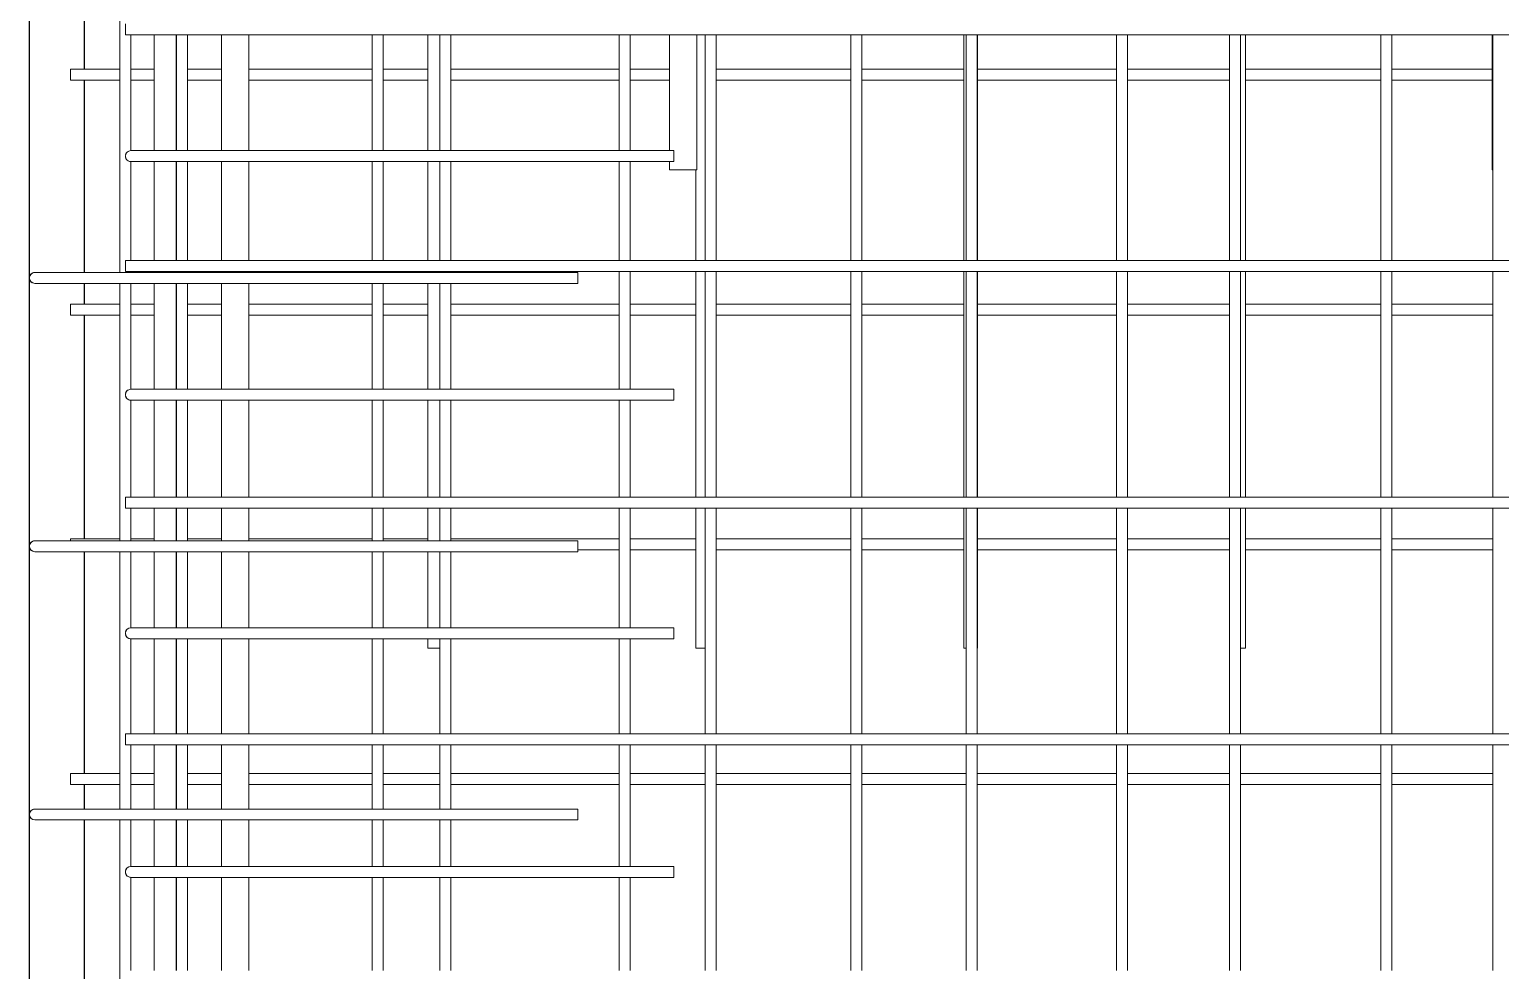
# Model space of a CAD drawing. Header units: millimetres. Extents: x 12983 to 23528, y -2876 to 5855.
# Drawn here: x 16135 to 17208, y 2115 to 2802 of the extents above; entities that cross this region are included whole.
import ezdxf

# ---------------------------------------------------------------- set-up
doc = ezdxf.new("R2010")
doc.units = ezdxf.units.MM
doc.layers.add('A-WALL', color=113, linetype='Continuous', lineweight=25)
doc.layers.add('S-RBAR', color=171, linetype='Continuous', lineweight=18)

msp = doc.modelspace()

# ---------------------------------------------------------------- linework, layer by layer
at = {"layer": 'A-WALL'}
for p, q in [((16134.63777, -1395), (16134.63777, 3060)), ((16174.63777, 2812.8), (16174.63777, 2773.27586)), ((16174.63777, 2765.27586), (16174.63777, 2625)), ((16174.63777, 2617), (16174.63777, 2601.93103)), ((16174.63777, 2593.93103), (16174.63777, 2430.58621)), ((16174.63777, 2421.2), (16174.63777, 2259.24138)), ((16174.63777, 2251.24138), (16174.63777, 2233.4)), ((16174.63777, 2225.4), (16174.63777, 2088.13224))]:
    msp.add_line(p, q, dxfattribs=at)
at = {"layer": 'S-RBAR'}
for p, q in [((16200.63777, 2625), (16200.63777, 2812.8)), ((16204.63777, 2798.37931), (16204.63777, 2806.37931)), ((16204.63777, 2798.37931), (18220.0695, 2798.37931)), ((16208.63777, 2713.88895), (16208.63777, 2798.37931)), ((16225.64196, 2713.88895), (16225.64196, 2798.37931)), ((16241.64196, 2713.88895), (16241.64196, 2798.37931)), ((16241.88957, 2713.88895), (16241.88957, 2798.37931)), ((16249.88957, 2713.88895), (16249.88957, 2798.37931)), ((16274.63572, 2713.88895), (16274.63572, 2798.37931)), ((16294.63572, 2713.88895), (16294.63572, 2798.37931)), ((16384.60595, 2713.88895), (16384.60595, 2798.37931)), ((16392.60595, 2713.88895), (16392.60595, 2798.37931)), ((16425.18556, 2713.88895), (16425.18556, 2798.37931)), ((16433.94501, 2713.88895), (16433.94501, 2798.37931)), ((16441.94501, 2713.88895), (16441.94501, 2798.37931)), ((16564.82414, 2713.88895), (16564.82414, 2798.37931)), ((16572.82414, 2713.88895), (16572.82414, 2798.37931)), ((16601.63572, 2713.88895), (16601.63572, 2798.37931)), ((16621.63572, 2700), (16621.63572, 2798.37931)), ((16627.56295, 2633.65517), (16627.56295, 2798.37931)), ((16635.56295, 2633.65517), (16635.56295, 2798.37931)), ((16733.79232, 2633.65517), (16733.79232, 2798.37931)), ((16741.79232, 2633.65517), (16741.79232, 2798.37931)), ((16816.26959, 2633.65517), (16816.26959, 2798.37931)), ((16818.05589, 2633.65517), (16818.05589, 2798.37931)), ((16826.05589, 2633.65517), (16826.05589, 2798.37931)), ((16826.26959, 2633.65517), (16826.26959, 2798.37931)), ((16927.76051, 2633.65517), (16927.76051, 2798.37931)), ((16935.76051, 2633.65517), (16935.76051, 2798.37931)), ((17010.11133, 2633.65517), (17010.11133, 2798.37931)), ((17018.11133, 2633.65517), (17018.11133, 2798.37931)), ((17021.81161, 2633.65517), (17021.81161, 2798.37931)), ((17120.47869, 2633.65517), (17120.47869, 2798.37931)), ((17128.47869, 2633.65517), (17128.47869, 2798.37931)), ((17201.63572, 2700), (17201.63572, 2798.37931)), ((17202.16677, 2633.65517), (17202.16677, 2798.37931)), ((16164.63777, 2773.27586), (16200.63777, 2773.27586)), ((16164.63777, 2765.27586), (16164.63777, 2773.27586)), ((16208.63777, 2773.27586), (16225.64196, 2773.27586)), ((16249.88957, 2773.27586), (16274.63572, 2773.27586)), ((16294.63572, 2773.27586), (16384.60595, 2773.27586)), ((16392.60595, 2773.27586), (16425.18556, 2773.27586)), ((16441.94501, 2773.27586), (16564.82414, 2773.27586)), ((16572.82414, 2773.27586), (16601.63572, 2773.27586)), ((16635.56295, 2773.27586), (16733.79232, 2773.27586)), ((16741.79232, 2773.27586), (16816.26959, 2773.27586)), ((16826.26959, 2773.27586), (16927.76051, 2773.27586)), ((16935.76051, 2773.27586), (17010.11133, 2773.27586)), ((17021.81161, 2773.27586), (17120.47869, 2773.27586)), ((17128.47869, 2773.27586), (17201.63572, 2773.27586)), ((16164.63777, 2765.27586), (16200.63777, 2765.27586)), ((16208.63777, 2765.27586), (16225.64196, 2765.27586)), ((16249.88957, 2765.27586), (16274.63572, 2765.27586)), ((16294.63572, 2765.27586), (16384.60595, 2765.27586)), ((16392.60595, 2765.27586), (16425.18556, 2765.27586)), ((16441.94501, 2765.27586), (16564.82414, 2765.27586)), ((16572.82414, 2765.27586), (16601.63572, 2765.27586)), ((16635.56295, 2765.27586), (16733.79232, 2765.27586)), ((16741.79232, 2765.27586), (16816.26959, 2765.27586)), ((16826.26959, 2765.27586), (16927.76051, 2765.27586)), ((16935.76051, 2765.27586), (17010.11133, 2765.27586)), ((17021.81161, 2765.27586), (17120.47869, 2765.27586)), ((17128.47869, 2765.27586), (17201.63572, 2765.27586)), ((16244.63777, 2713.88895), (16208.63777, 2713.88895)), ((16208.63777, 2633.65517), (16208.63777, 2705.88895)), ((16244.63777, 2705.88895), (16208.63777, 2705.88895)), ((16225.64196, 2633.65517), (16225.64196, 2705.88895)), ((16241.64196, 2633.65517), (16241.64196, 2705.88895)), ((16241.88957, 2633.65517), (16241.88957, 2705.88895)), ((16244.63777, 2713.88895), (16604.63777, 2713.88895)), ((16244.63777, 2705.88895), (16604.63777, 2705.88895)), ((16249.88957, 2633.65517), (16249.88957, 2705.88895)), ((16274.63572, 2633.65517), (16274.63572, 2705.88895)), ((16294.63572, 2633.65517), (16294.63572, 2705.88895)), ((16384.60595, 2633.65517), (16384.60595, 2705.88895)), ((16392.60595, 2633.65517), (16392.60595, 2705.88895)), ((16425.18556, 2633.65517), (16425.18556, 2705.88895)), ((16433.94501, 2633.65517), (16433.94501, 2705.88895)), ((16441.94501, 2633.65517), (16441.94501, 2705.88895)), ((16564.82414, 2633.65517), (16564.82414, 2705.88895)), ((16572.82414, 2633.65517), (16572.82414, 2705.88895)), ((16601.63572, 2700), (16601.63572, 2705.88895)), ((16604.63777, 2705.88895), (16604.63777, 2713.88895)), ((16621.63572, 2700), (16601.63572, 2700)), ((16620.72758, 2633.65517), (16620.72758, 2700)), ((17202.16677, 2700), (17201.63572, 2700)), ((16204.63777, 2633.65517), (18220.0695, 2633.65517)), ((16204.63777, 2625.65517), (16204.63777, 2633.65517)), ((16138.63572, 2625), (16158.63572, 2625)), ((16534.63572, 2625), (16158.63572, 2625)), ((16204.63777, 2625.65517), (18220.0695, 2625.65517)), ((16208.63777, 2625), (16208.63777, 2625.65517)), ((16225.64196, 2625), (16225.64196, 2625.65517)), ((16241.64196, 2625), (16241.64196, 2625.65517)), ((16241.88957, 2625), (16241.88957, 2625.65517)), ((16249.88957, 2625), (16249.88957, 2625.65517)), ((16274.63572, 2625), (16274.63572, 2625.65517)), ((16294.63572, 2625), (16294.63572, 2625.65517)), ((16384.60595, 2625), (16384.60595, 2625.65517)), ((16392.60595, 2625), (16392.60595, 2625.65517)), ((16425.18556, 2625), (16425.18556, 2625.65517)), ((16433.94501, 2625), (16433.94501, 2625.65517)), ((16441.94501, 2625), (16441.94501, 2625.65517)), ((16534.63572, 2625), (16534.63572, 2617)), ((16564.82414, 2539.76334), (16564.82414, 2625.65517)), ((16572.82414, 2539.76334), (16572.82414, 2625.65517)), ((16620.72758, 2460.93103), (16620.72758, 2625.65517)), ((16627.56295, 2460.93103), (16627.56295, 2625.65517)), ((16635.56295, 2460.93103), (16635.56295, 2625.65517)), ((16733.79232, 2460.93103), (16733.79232, 2625.65517)), ((16741.79232, 2460.93103), (16741.79232, 2625.65517)), ((16816.26959, 2460.93103), (16816.26959, 2625.65517)), ((16818.05589, 2460.93103), (16818.05589, 2625.65517)), ((16826.05589, 2460.93103), (16826.05589, 2625.65517)), ((16826.26959, 2460.93103), (16826.26959, 2625.65517)), ((16927.76051, 2460.93103), (16927.76051, 2625.65517)), ((16935.76051, 2460.93103), (16935.76051, 2625.65517)), ((17010.11133, 2460.93103), (17010.11133, 2625.65517)), ((17018.11133, 2460.93103), (17018.11133, 2625.65517)), ((17021.81161, 2460.93103), (17021.81161, 2625.65517)), ((17120.47869, 2460.93103), (17120.47869, 2625.65517)), ((17128.47869, 2460.93103), (17128.47869, 2625.65517)), ((17202.16677, 2460.93103), (17202.16677, 2625.65517)), ((16138.63572, 2617), (16158.63572, 2617)), ((16534.63572, 2617), (16158.63572, 2617)), ((16200.63777, 2429.2), (16200.63777, 2617)), ((16208.63777, 2539.76334), (16208.63777, 2617)), ((16225.64196, 2539.76334), (16225.64196, 2617)), ((16241.64196, 2539.76334), (16241.64196, 2617)), ((16241.88957, 2539.76334), (16241.88957, 2617)), ((16249.88957, 2539.76334), (16249.88957, 2617)), ((16274.63572, 2539.76334), (16274.63572, 2617)), ((16294.63572, 2539.76334), (16294.63572, 2617)), ((16384.60595, 2539.76334), (16384.60595, 2617)), ((16392.60595, 2539.76334), (16392.60595, 2617)), ((16425.18556, 2539.76334), (16425.18556, 2617)), ((16433.94501, 2539.76334), (16433.94501, 2617)), ((16441.94501, 2539.76334), (16441.94501, 2617)), ((16164.63777, 2601.93103), (16200.63777, 2601.93103)), ((16164.63777, 2593.93103), (16164.63777, 2601.93103)), ((16208.63777, 2601.93103), (16225.64196, 2601.93103)), ((16249.88957, 2601.93103), (16274.63572, 2601.93103)), ((16294.63572, 2601.93103), (16384.60595, 2601.93103)), ((16392.60595, 2601.93103), (16425.18556, 2601.93103)), ((16441.94501, 2601.93103), (16564.82414, 2601.93103)), ((16572.82414, 2601.93103), (16620.72758, 2601.93103)), ((16635.56295, 2601.93103), (16733.79232, 2601.93103)), ((16741.79232, 2601.93103), (16816.26959, 2601.93103)), ((16826.26959, 2601.93103), (16927.76051, 2601.93103)), ((16935.76051, 2601.93103), (17010.11133, 2601.93103)), ((17021.81161, 2601.93103), (17120.47869, 2601.93103)), ((17128.47869, 2601.93103), (17202.16677, 2601.93103)), ((16164.63777, 2593.93103), (16200.63777, 2593.93103)), ((16208.63777, 2593.93103), (16225.64196, 2593.93103)), ((16249.88957, 2593.93103), (16274.63572, 2593.93103)), ((16294.63572, 2593.93103), (16384.60595, 2593.93103)), ((16392.60595, 2593.93103), (16425.18556, 2593.93103)), ((16441.94501, 2593.93103), (16564.82414, 2593.93103)), ((16572.82414, 2593.93103), (16620.72758, 2593.93103)), ((16635.56295, 2593.93103), (16733.79232, 2593.93103)), ((16741.79232, 2593.93103), (16816.26959, 2593.93103)), ((16826.26959, 2593.93103), (16927.76051, 2593.93103)), ((16935.76051, 2593.93103), (17010.11133, 2593.93103)), ((17021.81161, 2593.93103), (17120.47869, 2593.93103)), ((17128.47869, 2593.93103), (17202.16677, 2593.93103)), ((16244.63777, 2539.76334), (16208.63777, 2539.76334)), ((16244.63777, 2539.76334), (16604.63777, 2539.76334)), ((16604.63777, 2531.76334), (16604.63777, 2539.76334)), ((16208.63777, 2460.93103), (16208.63777, 2531.76334)), ((16244.63777, 2531.76334), (16208.63777, 2531.76334)), ((16225.64196, 2460.93103), (16225.64196, 2531.76334)), ((16241.64196, 2460.93103), (16241.64196, 2531.76334)), ((16241.88957, 2460.93103), (16241.88957, 2531.76334)), ((16244.63777, 2531.76334), (16604.63777, 2531.76334)), ((16249.88957, 2460.93103), (16249.88957, 2531.76334)), ((16274.63572, 2460.93103), (16274.63572, 2531.76334)), ((16294.63572, 2460.93103), (16294.63572, 2531.76334)), ((16384.60595, 2460.93103), (16384.60595, 2531.76334)), ((16392.60595, 2460.93103), (16392.60595, 2531.76334)), ((16425.18556, 2460.93103), (16425.18556, 2531.76334)), ((16433.94501, 2460.93103), (16433.94501, 2531.76334)), ((16441.94501, 2460.93103), (16441.94501, 2531.76334)), ((16564.82414, 2460.93103), (16564.82414, 2531.76334)), ((16572.82414, 2460.93103), (16572.82414, 2531.76334)), ((16204.63777, 2460.93103), (18220.0695, 2460.93103)), ((16204.63777, 2452.93103), (16204.63777, 2460.93103)), ((16204.63777, 2452.93103), (18220.0695, 2452.93103)), ((16208.63777, 2429.2), (16208.63777, 2452.93103)), ((16225.64196, 2429.2), (16225.64196, 2452.93103)), ((16241.64196, 2429.2), (16241.64196, 2452.93103)), ((16241.88957, 2429.2), (16241.88957, 2452.93103)), ((16249.88957, 2429.2), (16249.88957, 2452.93103)), ((16274.63572, 2429.2), (16274.63572, 2452.93103)), ((16294.63572, 2429.2), (16294.63572, 2452.93103)), ((16384.60595, 2429.2), (16384.60595, 2452.93103)), ((16392.60595, 2429.2), (16392.60595, 2452.93103)), ((16425.18556, 2429.2), (16425.18556, 2452.93103)), ((16433.94501, 2429.2), (16433.94501, 2452.93103)), ((16441.94501, 2429.2), (16441.94501, 2452.93103)), ((16564.82414, 2365.63773), (16564.82414, 2452.93103)), ((16572.82414, 2365.63773), (16572.82414, 2452.93103)), ((16620.72758, 2350.77038), (16620.72758, 2452.93103)), ((16627.56295, 2288.2069), (16627.56295, 2452.93103)), ((16635.56295, 2288.2069), (16635.56295, 2452.93103)), ((16733.79232, 2288.2069), (16733.79232, 2452.93103)), ((16741.79232, 2288.2069), (16741.79232, 2452.93103)), ((16816.26959, 2350.77038), (16816.26959, 2452.93103)), ((16818.05589, 2288.2069), (16818.05589, 2452.93103)), ((16826.05589, 2288.2069), (16826.05589, 2452.93103)), ((16826.26959, 2350.77038), (16826.26959, 2452.93103)), ((16927.76051, 2288.2069), (16927.76051, 2452.93103)), ((16935.76051, 2288.2069), (16935.76051, 2452.93103)), ((17010.11133, 2288.2069), (17010.11133, 2452.93103)), ((17018.11133, 2288.2069), (17018.11133, 2452.93103)), ((17021.81161, 2350.77038), (17021.81161, 2452.93103)), ((17120.47869, 2288.2069), (17120.47869, 2452.93103)), ((17128.47869, 2288.2069), (17128.47869, 2452.93103)), ((17202.16677, 2288.2069), (17202.16677, 2452.93103)), ((16138.63572, 2429.2), (16158.63572, 2429.2)), ((16534.63572, 2429.2), (16158.63572, 2429.2)), ((16164.63777, 2430.58621), (16200.63777, 2430.58621)), ((16164.63777, 2429.2), (16164.63777, 2430.58621)), ((16208.63777, 2430.58621), (16225.64196, 2430.58621)), ((16249.88957, 2430.58621), (16274.63572, 2430.58621)), ((16294.63572, 2430.58621), (16384.60595, 2430.58621)), ((16392.60595, 2430.58621), (16425.18556, 2430.58621)), ((16441.94501, 2430.58621), (16564.82414, 2430.58621)), ((16534.63572, 2429.2), (16534.63572, 2421.2)), ((16572.82414, 2430.58621), (16620.72758, 2430.58621)), ((16635.56295, 2430.58621), (16733.79232, 2430.58621)), ((16741.79232, 2430.58621), (16816.26959, 2430.58621)), ((16826.26959, 2430.58621), (16927.76051, 2430.58621)), ((16935.76051, 2430.58621), (17010.11133, 2430.58621)), ((17021.81161, 2430.58621), (17120.47869, 2430.58621)), ((17128.47869, 2430.58621), (17202.16677, 2430.58621)), ((16138.63572, 2421.2), (16158.63572, 2421.2)), ((16534.63572, 2421.2), (16158.63572, 2421.2)), ((16200.63777, 2233.4), (16200.63777, 2421.2)), ((16208.63777, 2365.63773), (16208.63777, 2421.2)), ((16225.64196, 2365.63773), (16225.64196, 2421.2)), ((16241.64196, 2365.63773), (16241.64196, 2421.2)), ((16241.88957, 2365.63773), (16241.88957, 2421.2)), ((16249.88957, 2365.63773), (16249.88957, 2421.2)), ((16274.63572, 2365.63773), (16274.63572, 2421.2)), ((16294.63572, 2365.63773), (16294.63572, 2421.2)), ((16384.60595, 2365.63773), (16384.60595, 2421.2)), ((16392.60595, 2365.63773), (16392.60595, 2421.2)), ((16425.18556, 2365.63773), (16425.18556, 2421.2)), ((16433.94501, 2365.63773), (16433.94501, 2421.2)), ((16441.94501, 2365.63773), (16441.94501, 2421.2)), ((16534.63572, 2422.58621), (16564.82414, 2422.58621)), ((16572.82414, 2422.58621), (16620.72758, 2422.58621)), ((16635.56295, 2422.58621), (16733.79232, 2422.58621)), ((16741.79232, 2422.58621), (16816.26959, 2422.58621)), ((16826.26959, 2422.58621), (16927.76051, 2422.58621)), ((16935.76051, 2422.58621), (17010.11133, 2422.58621)), ((17021.81161, 2422.58621), (17120.47869, 2422.58621)), ((17128.47869, 2422.58621), (17202.16677, 2422.58621)), ((16244.63777, 2365.63773), (16208.63777, 2365.63773)), ((16244.63777, 2365.63773), (16604.63777, 2365.63773)), ((16604.63777, 2357.63773), (16604.63777, 2365.63773)), ((16208.63777, 2288.2069), (16208.63777, 2357.63773)), ((16244.63777, 2357.63773), (16208.63777, 2357.63773)), ((16225.64196, 2288.2069), (16225.64196, 2357.63773)), ((16241.64196, 2288.2069), (16241.64196, 2357.63773)), ((16241.88957, 2288.2069), (16241.88957, 2357.63773)), ((16244.63777, 2357.63773), (16604.63777, 2357.63773)), ((16249.88957, 2288.2069), (16249.88957, 2357.63773)), ((16274.63572, 2288.2069), (16274.63572, 2357.63773)), ((16294.63572, 2288.2069), (16294.63572, 2357.63773)), ((16384.60595, 2288.2069), (16384.60595, 2357.63773)), ((16392.60595, 2288.2069), (16392.60595, 2357.63773)), ((16425.18556, 2350.77038), (16425.18556, 2357.63773)), ((16433.94501, 2350.77038), (16425.18556, 2350.77038)), ((16433.94501, 2288.2069), (16433.94501, 2357.63773)), ((16441.94501, 2288.2069), (16441.94501, 2357.63773)), ((16564.82414, 2288.2069), (16564.82414, 2357.63773)), ((16572.82414, 2288.2069), (16572.82414, 2357.63773)), ((16627.56295, 2350.77038), (16620.72758, 2350.77038)), ((16818.05589, 2350.77038), (16816.26959, 2350.77038)), ((17021.81161, 2350.77038), (17018.11133, 2350.77038)), ((16204.63777, 2288.2069), (18220.0695, 2288.2069)), ((16204.63777, 2280.2069), (16204.63777, 2288.2069)), ((16204.63777, 2280.2069), (18220.0695, 2280.2069)), ((16208.63777, 2233.4), (16208.63777, 2280.2069)), ((16225.64196, 2233.4), (16225.64196, 2280.2069)), ((16241.64196, 2233.4), (16241.64196, 2280.2069)), ((16241.88957, 2233.4), (16241.88957, 2280.2069)), ((16249.88957, 2233.4), (16249.88957, 2280.2069)), ((16274.63572, 2233.4), (16274.63572, 2280.2069)), ((16294.63572, 2233.4), (16294.63572, 2280.2069)), ((16384.60595, 2233.4), (16384.60595, 2280.2069)), ((16392.60595, 2233.4), (16392.60595, 2280.2069)), ((16433.94501, 2233.4), (16433.94501, 2280.2069)), ((16441.94501, 2233.4), (16441.94501, 2280.2069)), ((16564.82414, 2191.51213), (16564.82414, 2280.2069)), ((16572.82414, 2191.51213), (16572.82414, 2280.2069)), ((16627.56295, 2115.48276), (16627.56295, 2280.2069)), ((16635.56295, 2115.48276), (16635.56295, 2280.2069)), ((16733.79232, 2115.48276), (16733.79232, 2280.2069)), ((16741.79232, 2115.48276), (16741.79232, 2280.2069)), ((16818.05589, 2115.48276), (16818.05589, 2280.2069)), ((16826.05589, 2115.48276), (16826.05589, 2280.2069)), ((16927.76051, 2115.48276), (16927.76051, 2280.2069)), ((16935.76051, 2115.48276), (16935.76051, 2280.2069)), ((17010.11133, 2115.48276), (17010.11133, 2280.2069)), ((17018.11133, 2115.48276), (17018.11133, 2280.2069)), ((17120.47869, 2115.48276), (17120.47869, 2280.2069)), ((17128.47869, 2115.48276), (17128.47869, 2280.2069)), ((17202.16677, 2115.48276), (17202.16677, 2280.2069)), ((16164.63777, 2259.24138), (16200.63777, 2259.24138)), ((16164.63777, 2251.24138), (16164.63777, 2259.24138)), ((16208.63777, 2259.24138), (16225.64196, 2259.24138)), ((16249.88957, 2259.24138), (16274.63572, 2259.24138)), ((16294.63572, 2259.24138), (16384.60595, 2259.24138)), ((16392.60595, 2259.24138), (16433.94501, 2259.24138)), ((16441.94501, 2259.24138), (16564.82414, 2259.24138)), ((16572.82414, 2259.24138), (16627.56295, 2259.24138)), ((16635.56295, 2259.24138), (16733.79232, 2259.24138)), ((16741.79232, 2259.24138), (16818.05589, 2259.24138)), ((16826.05589, 2259.24138), (16927.76051, 2259.24138)), ((16935.76051, 2259.24138), (17010.11133, 2259.24138)), ((17018.11133, 2259.24138), (17120.47869, 2259.24138)), ((17128.47869, 2259.24138), (17202.16677, 2259.24138)), ((16164.63777, 2251.24138), (16200.63777, 2251.24138)), ((16208.63777, 2251.24138), (16225.64196, 2251.24138)), ((16249.88957, 2251.24138), (16274.63572, 2251.24138)), ((16294.63572, 2251.24138), (16384.60595, 2251.24138)), ((16392.60595, 2251.24138), (16433.94501, 2251.24138)), ((16441.94501, 2251.24138), (16564.82414, 2251.24138)), ((16572.82414, 2251.24138), (16627.56295, 2251.24138)), ((16635.56295, 2251.24138), (16733.79232, 2251.24138)), ((16741.79232, 2251.24138), (16818.05589, 2251.24138)), ((16826.05589, 2251.24138), (16927.76051, 2251.24138)), ((16935.76051, 2251.24138), (17010.11133, 2251.24138)), ((17018.11133, 2251.24138), (17120.47869, 2251.24138)), ((17128.47869, 2251.24138), (17202.16677, 2251.24138)), ((16138.63572, 2233.4), (16158.63572, 2233.4)), ((16534.63572, 2233.4), (16158.63572, 2233.4)), ((16534.63572, 2233.4), (16534.63572, 2225.4)), ((16138.63572, 2225.4), (16158.63572, 2225.4)), ((16534.63572, 2225.4), (16158.63572, 2225.4)), ((16200.63777, 2037.6), (16200.63777, 2225.4)), ((16208.63777, 2191.51213), (16208.63777, 2225.4)), ((16225.64196, 2191.51213), (16225.64196, 2225.4)), ((16241.64196, 2191.51213), (16241.64196, 2225.4)), ((16241.88957, 2191.51213), (16241.88957, 2225.4)), ((16249.88957, 2191.51213), (16249.88957, 2225.4)), ((16274.63572, 2191.51213), (16274.63572, 2225.4)), ((16294.63572, 2191.51213), (16294.63572, 2225.4)), ((16384.60595, 2191.51213), (16384.60595, 2225.4)), ((16392.60595, 2191.51213), (16392.60595, 2225.4)), ((16433.94501, 2191.51213), (16433.94501, 2225.4)), ((16441.94501, 2191.51213), (16441.94501, 2225.4)), ((16244.63777, 2191.51213), (16208.63777, 2191.51213)), ((16244.63777, 2191.51213), (16604.63777, 2191.51213)), ((16604.63777, 2183.51213), (16604.63777, 2191.51213)), ((16208.63777, 2115.48276), (16208.63777, 2183.51213)), ((16244.63777, 2183.51213), (16208.63777, 2183.51213)), ((16225.64196, 2115.48276), (16225.64196, 2183.51213)), ((16241.64196, 2115.48276), (16241.64196, 2183.51213)), ((16241.88957, 2115.48276), (16241.88957, 2183.51213)), ((16244.63777, 2183.51213), (16604.63777, 2183.51213)), ((16249.88957, 2115.48276), (16249.88957, 2183.51213)), ((16274.63572, 2115.48276), (16274.63572, 2183.51213)), ((16294.63572, 2115.48276), (16294.63572, 2183.51213)), ((16384.60595, 2115.48276), (16384.60595, 2183.51213)), ((16392.60595, 2115.48276), (16392.60595, 2183.51213)), ((16433.94501, 2115.48276), (16433.94501, 2183.51213)), ((16441.94501, 2115.48276), (16441.94501, 2183.51213)), ((16564.82414, 2115.48276), (16564.82414, 2183.51213)), ((16572.82414, 2115.48276), (16572.82414, 2183.51213))]:
    msp.add_line(p, q, dxfattribs=at)
for centre, start, end in [((16208.63777, 2709.88895), 90, 270), ((16208.63777, 2709.88895), 120, 165), ((16208.63777, 2709.88895), 195, 240), ((16208.63777, 2709.88895), 255, 270), ((16138.63572, 2621), 90, 270), ((16138.63572, 2621), 120, 165), ((16138.63572, 2621), 195, 240), ((16138.63572, 2621), 90, 105), ((16208.63777, 2535.76334), 90, 270), ((16208.63777, 2535.76334), 120, 165), ((16208.63777, 2535.76334), 195, 240), ((16208.63777, 2535.76334), 255, 270), ((16138.63572, 2425.2), 90, 270), ((16138.63572, 2425.2), 120, 165), ((16138.63572, 2425.2), 90, 105), ((16138.63572, 2425.2), 195, 240), ((16208.63777, 2361.63773), 90, 270), ((16208.63777, 2361.63773), 120, 165), ((16208.63777, 2361.63773), 195, 240), ((16208.63777, 2361.63773), 255, 270), ((16138.63572, 2229.4), 90, 270), ((16138.63572, 2229.4), 120, 165), ((16138.63572, 2229.4), 90, 105), ((16138.63572, 2229.4), 195, 240), ((16208.63777, 2187.51213), 90, 270), ((16208.63777, 2187.51213), 120, 165), ((16208.63777, 2187.51213), 195, 240), ((16208.63777, 2187.51213), 255, 270)]:
    msp.add_arc(centre, 4, start, end, dxfattribs=at)

doc.saveas('drawing.dxf')
